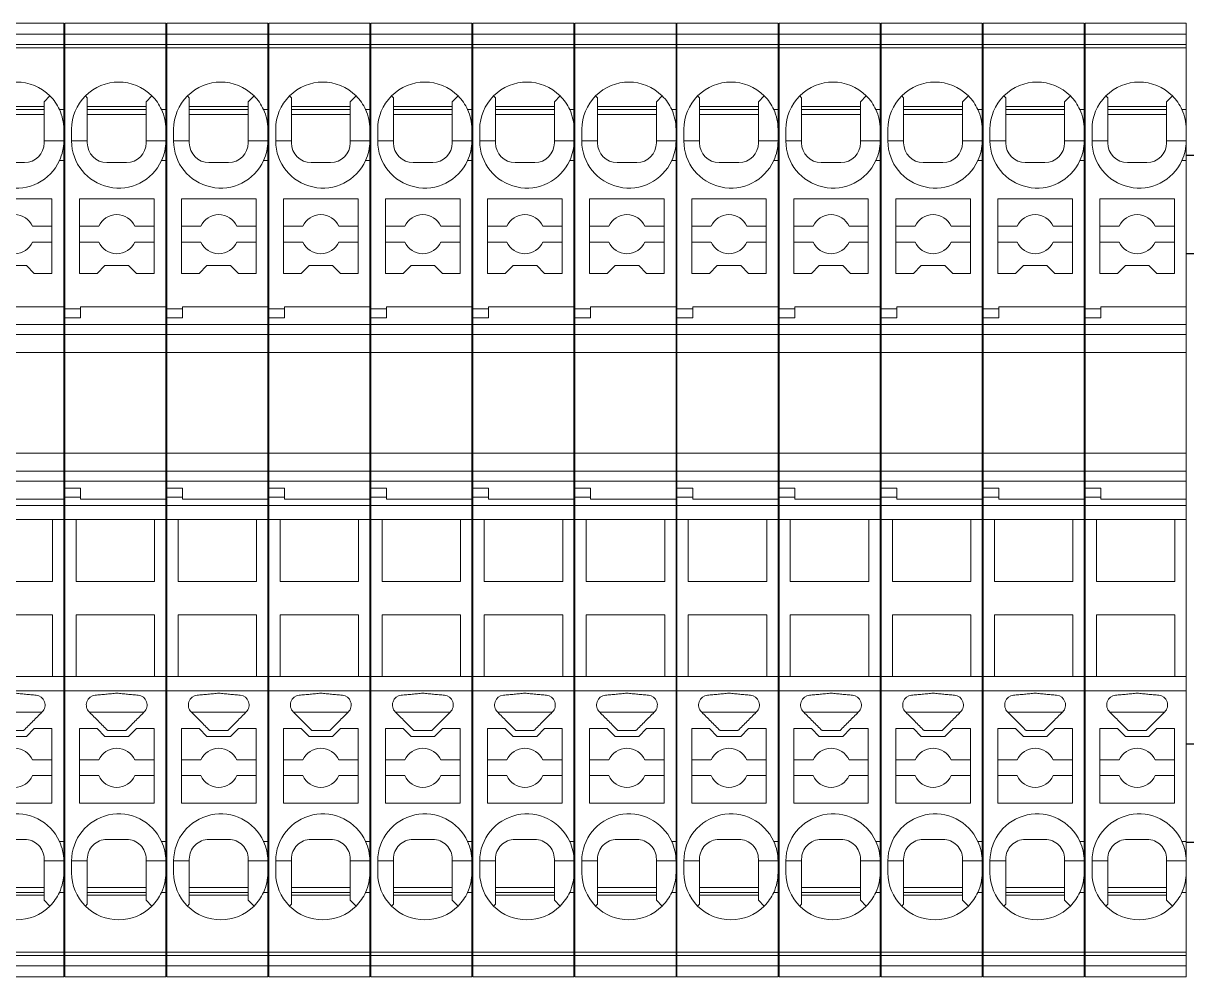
# Model space of a CAD drawing. Header units: millimetres. Extents: x 2936 to 53953, y 1541 to 47526.
# Drawn here: x 46064.2 to 46123.4, y 46103.6 to 46152.2 of the extents above; entities that cross this region are included whole.
import ezdxf

# ---------------------------------------------------------------- set-up
doc = ezdxf.new("R2010")
doc.units = ezdxf.units.MM
doc.set_wipeout_variables(frame=1)
doc.layers.add('000-PI-Oprema', color=30, linetype='Continuous', lineweight=5)
doc.layers.add('004-PI-DIN Šina', color=3, linetype='Continuous')

# ---------------------------------------------------------------- blocks, each defined once
blk = doc.blocks.new('*U98')
blk.add_wipeout([(47227.3, 37326.634), (47227.3, 37321.484), (47275.9, 37321.484), (47275.9, 37326.634)])
at = {"layer": '000-PI-Oprema'}
for p, q in [((47227.3, 37321.484), (47227.3, 37326.634)), ((47227.848, 37326.634), (47227.3, 37326.634)), ((47228.388, 37326.634), (47227.848, 37326.634)), ((47227.848, 37321.484), (47227.848, 37326.634)), ((47228.388, 37321.484), (47228.388, 37326.634)), ((47228.557, 37326.634), (47228.388, 37326.634)), ((47228.557, 37321.484), (47228.557, 37326.634)), ((47241.881, 37326.634), (47228.557, 37326.634)), ((47241.881, 37321.484), (47241.881, 37326.634)), ((47242.6, 37326.634), (47241.881, 37326.634)), ((47242.6, 37326.634), (47242.6, 37326.059)), ((47250.6, 37326.634), (47242.6, 37326.634)), ((47250.6, 37326.634), (47250.6, 37326.059)), ((47251.318, 37326.634), (47250.6, 37326.634)), ((47251.318, 37326.634), (47251.751, 37326.634)), ((47251.318, 37321.484), (47251.318, 37326.634)), ((47251.751, 37325.834), (47251.751, 37326.634)), ((47252.207, 37326.634), (47251.751, 37326.634)), ((47252.207, 37326.634), (47252.56, 37326.634)), ((47252.207, 37325.834), (47252.207, 37326.634)), ((47253.072, 37326.634), (47252.56, 37326.634)), ((47252.56, 37326.634), (47252.56, 37321.484)), ((47253.072, 37326.634), (47253.072, 37321.484)), ((47253.072, 37326.634), (47253.984, 37326.634)), ((47253.984, 37321.484), (47253.984, 37326.634)), ((47253.984, 37326.634), (47259.116, 37326.634)), ((47259.116, 37326.634), (47259.116, 37321.484)), ((47259.116, 37326.634), (47260.028, 37326.634)), ((47260.028, 37326.634), (47260.028, 37321.484)), ((47260.028, 37326.634), (47260.54, 37326.634)), ((47260.54, 37321.484), (47260.54, 37326.634)), ((47260.54, 37326.634), (47260.893, 37326.634)), ((47260.893, 37325.834), (47260.893, 37326.634)), ((47261.349, 37326.634), (47260.893, 37326.634)), ((47261.349, 37325.834), (47261.349, 37326.634)), ((47274.65, 37326.634), (47261.349, 37326.634)), ((47274.65, 37321.484), (47274.65, 37326.634)), ((47274.65, 37326.634), (47274.818, 37326.634)), ((47274.818, 37321.484), (47274.818, 37326.634)), ((47274.818, 37326.634), (47275.352, 37326.634)), ((47275.352, 37321.484), (47275.352, 37326.634)), ((47275.352, 37326.634), (47275.9, 37326.634)), ((47275.9, 37321.484), (47275.9, 37326.634)), ((47233.2, 37326.284), (47232.6, 37326.284)), ((47233.2, 37325.484), (47233.2, 37326.284)), ((47237.55, 37325.884), (47236.15, 37325.884)), ((47236.15, 37325.884), (47236.15, 37322.084)), ((47238.35, 37325.884), (47237.55, 37325.884)), ((47237.55, 37324.901), (47237.55, 37325.884)), ((47239.95, 37325.884), (47238.35, 37325.884)), ((47238.35, 37325.884), (47238.35, 37324.901)), ((47239.95, 37324.984), (47239.95, 37325.884)), ((47242.6, 37326.059), (47242.6, 37322.059)), ((47245.75, 37326.059), (47242.6, 37326.059)), ((47245.75, 37322.059), (47245.75, 37326.059)), ((47247.45, 37326.059), (47247.45, 37322.059)), ((47250.6, 37326.059), (47247.45, 37326.059)), ((47250.6, 37326.059), (47250.6, 37322.059)), ((47251.65, 37321.484), (47251.65, 37325.834)), ((47251.65, 37325.834), (47251.751, 37325.834)), ((47251.751, 37325.834), (47252.207, 37325.834)), ((47260.893, 37325.834), (47261.349, 37325.834)), ((47261.349, 37325.834), (47261.45, 37325.834)), ((47261.45, 37325.834), (47261.45, 37321.484)), ((47264.75, 37325.884), (47263.15, 37325.884)), ((47263.15, 37325.884), (47263.15, 37324.984)), ((47264.75, 37324.901), (47264.75, 37325.884)), ((47265.55, 37325.884), (47264.75, 37325.884)), ((47265.55, 37325.884), (47265.55, 37324.901)), ((47266.95, 37325.884), (47265.55, 37325.884)), ((47266.95, 37322.084), (47266.95, 37325.884)), ((47269.9, 37326.284), (47270.5, 37326.284)), ((47269.9, 37325.484), (47269.9, 37326.284)), ((47231, 37325.484), (47230.903, 37325.581)), ((47231.45, 37325.484), (47231, 37325.484)), ((47231.45, 37325.484), (47231.45, 37322.484)), ((47231.6, 37325.484), (47231.45, 37325.484)), ((47231.6, 37322.484), (47231.6, 37325.484)), ((47231.85, 37325.484), (47231.6, 37325.484)), ((47231.85, 37325.484), (47231.85, 37322.484)), ((47233.2, 37325.484), (47231.85, 37325.484)), ((47233.3, 37325.484), (47233.2, 37325.484)), ((47240.78, 37325.371), (47240.78, 37322.597)), ((47269.8, 37325.484), (47269.9, 37325.484)), ((47269.9, 37325.484), (47271.25, 37325.484)), ((47271.25, 37325.484), (47271.25, 37322.484)), ((47271.25, 37325.484), (47271.5, 37325.484)), ((47271.5, 37322.484), (47271.5, 37325.484)), ((47271.5, 37325.484), (47271.65, 37325.484)), ((47271.65, 37325.484), (47271.65, 37322.484)), ((47271.65, 37325.484), (47272.1, 37325.484)), ((47272.1, 37325.484), (47272.197, 37325.581)), ((47239.55, 37324.584), (47239.95, 37324.984)), ((47263.15, 37324.984), (47263.55, 37324.584)), ((47239.55, 37323.384), (47239.55, 37324.584)), ((47263.55, 37324.584), (47263.55, 37323.384)), ((47268.8, 37323.484), (47268.8, 37324.484)), ((47237.55, 37322.084), (47237.55, 37323.068)), ((47238.35, 37323.068), (47238.35, 37322.084)), ((47239.95, 37322.984), (47239.55, 37323.384)), ((47239.95, 37322.084), (47239.95, 37322.984)), ((47263.55, 37323.384), (47263.15, 37322.984)), ((47263.15, 37322.984), (47263.15, 37322.084)), ((47264.75, 37322.084), (47264.75, 37323.068)), ((47265.55, 37323.068), (47265.55, 37322.084)), ((47230.903, 37322.187), (47231.2, 37322.484)), ((47231.2, 37322.484), (47231.45, 37322.484)), ((47231.45, 37322.484), (47231.6, 37322.484)), ((47231.6, 37322.484), (47231.85, 37322.484)), ((47231.85, 37322.484), (47233.2, 37322.484)), ((47233.3, 37322.484), (47233.2, 37322.484)), ((47233.2, 37322.484), (47233.2, 37321.484)), ((47269.8, 37322.484), (47269.9, 37322.484)), ((47271.25, 37322.484), (47269.9, 37322.484)), ((47269.9, 37322.484), (47269.9, 37321.484)), ((47271.5, 37322.484), (47271.25, 37322.484)), ((47271.65, 37322.484), (47271.5, 37322.484)), ((47271.9, 37322.484), (47271.65, 37322.484)), ((47272.197, 37322.187), (47271.9, 37322.484)), ((47231.6, 37321.702), (47231.6, 37321.484)), ((47234.2, 37321.484), (47234.2, 37321.702)), ((47236.15, 37322.084), (47237.55, 37322.084)), ((47237.55, 37322.084), (47238.35, 37322.084)), ((47238.35, 37322.084), (47239.95, 37322.084)), ((47242.6, 37322.059), (47245.75, 37322.059)), ((47242.6, 37322.059), (47242.6, 37321.484)), ((47247.45, 37322.059), (47250.6, 37322.059)), ((47250.6, 37322.059), (47250.6, 37321.484)), ((47263.15, 37322.084), (47264.75, 37322.084)), ((47264.75, 37322.084), (47265.55, 37322.084)), ((47265.55, 37322.084), (47266.95, 37322.084)), ((47268.9, 37321.484), (47268.9, 37321.702)), ((47271.5, 37321.702), (47271.5, 37321.484)), ((47227.848, 37321.484), (47227.3, 37321.484)), ((47228.388, 37321.484), (47227.848, 37321.484)), ((47228.557, 37321.484), (47228.388, 37321.484)), ((47231.6, 37321.484), (47228.557, 37321.484)), ((47232.6, 37321.484), (47231.6, 37321.484)), ((47232.6, 37321.484), (47233.2, 37321.484)), ((47234.2, 37321.484), (47233.2, 37321.484)), ((47234.2, 37321.484), (47241.881, 37321.484)), ((47242.6, 37321.484), (47241.881, 37321.484)), ((47250.6, 37321.484), (47242.6, 37321.484)), ((47251.318, 37321.484), (47250.6, 37321.484)), ((47251.318, 37321.484), (47251.65, 37321.484)), ((47251.65, 37321.484), (47252.56, 37321.484)), ((47253.072, 37321.484), (47252.56, 37321.484)), ((47253.072, 37321.484), (47253.984, 37321.484)), ((47259.116, 37321.484), (47253.984, 37321.484)), ((47259.116, 37321.484), (47260.028, 37321.484)), ((47260.028, 37321.484), (47260.54, 37321.484)), ((47260.54, 37321.484), (47261.45, 37321.484)), ((47268.9, 37321.484), (47261.45, 37321.484)), ((47268.9, 37321.484), (47269.9, 37321.484)), ((47270.5, 37321.484), (47269.9, 37321.484)), ((47271.5, 37321.484), (47270.5, 37321.484)), ((47274.65, 37321.484), (47271.5, 37321.484)), ((47274.65, 37321.484), (47274.818, 37321.484)), ((47274.818, 37321.484), (47275.352, 37321.484)), ((47275.352, 37321.484), (47275.9, 37321.484))]:
    blk.add_line(p, q, dxfattribs=at)
for centre, radius, start, end in [((47232.6, 37323.884), 2.4, 90, 135), ((47233.2, 37323.884), 2.4, 294.62432, 90), ((47269.9, 37323.884), 2.4, 90, 245.37568), ((47270.5, 37323.884), 2.4, 45, 90), ((47232.6, 37323.884), 2.4, 135, 225), ((47233.3, 37324.484), 1, 0, 90), ((47241.15, 37325.034), 0.5, 5.44059, 134.99975), ((47269.8, 37324.484), 1, 90, 180), ((47270.5, 37323.884), 2.4, 315, 45), ((47237.95, 37323.984), 1, 113.57818, 246.42182), ((47237.95, 37323.984), 1, 293.57818, 66.42182), ((47265.15, 37323.984), 1, 113.57818, 246.42182), ((47265.15, 37323.984), 1, 293.57818, 66.42182), ((47233.3, 37323.484), 1, 270, 360), ((47269.8, 37323.484), 1, 180, 270), ((47241.15, 37322.934), 0.5, 225, 354.55967), ((47232.6, 37323.884), 2.4, 225, 245.37568), ((47232.6, 37323.884), 2.4, 245.37568, 270), ((47233.2, 37323.884), 2.4, 270, 294.62432), ((47269.9, 37323.884), 2.4, 245.37568, 270), ((47270.5, 37323.884), 2.4, 270, 294.62432), ((47270.5, 37323.884), 2.4, 294.62432, 315)]:
    blk.add_arc(centre, radius, start, end, dxfattribs=at)
for points in [[(47240.78, 37325.371), (47240.552, 37325.143), (47240.323, 37324.914), (47240.087, 37324.678), (47239.85, 37324.441)], [(47240.796, 37325.388), (47240.788, 37325.379), (47240.78, 37325.371)], [(47241.752, 37323.984), (47241.726, 37324.258), (47241.7, 37324.533), (47241.674, 37324.807), (47241.648, 37325.082)], [(47234.3, 37323.484), (47234.3, 37323.606), (47234.3, 37323.735), (47234.3, 37323.871), (47234.3, 37324.007), (47234.3, 37324.138), (47234.3, 37324.261), (47234.3, 37324.376), (47234.3, 37324.484)], [(47239.85, 37323.527), (47239.85, 37323.756), (47239.85, 37323.984), (47239.85, 37324.213), (47239.85, 37324.441)], [(47240.78, 37322.597), (47240.552, 37322.825), (47240.323, 37323.054), (47240.087, 37323.29), (47239.85, 37323.527)], [(47241.648, 37322.887), (47241.674, 37323.161), (47241.7, 37323.435), (47241.726, 37323.71), (47241.752, 37323.984)], [(47240.796, 37322.581), (47240.788, 37322.589), (47240.78, 37322.597)]]:
    blk.add_spline(points, degree=3, dxfattribs=at)
blk = doc.blocks.new('*U187')
at = {"layer": '000-PI-Oprema'}
blk.add_blockref('*U98', (-47251.6, -37324.059), dxfattribs=at)
blk = doc.blocks.new('*U188')
at = {"layer": '000-PI-Oprema', "color": 0, "linetype": 'ByBlock', "lineweight": -2, "transparency": 16777216}
blk.add_blockref('*U187', (0, -109.2), dxfattribs=at)
blk.add_blockref('*U187', (0, -114.4), dxfattribs=at)
blk.add_blockref('*U187', (0, -119.6), dxfattribs=at)
blk.add_blockref('*U187', (0, -124.8), dxfattribs=at)
blk.add_blockref('*U187', (0, -130), dxfattribs=at)
blk.add_blockref('*U187', (0, -135.2), dxfattribs=at)
blk.add_blockref('*U187', (0, -140.4), dxfattribs=at)
blk.add_blockref('*U187', (0, -145.6), dxfattribs=at)
blk.add_blockref('*U187', (0, -150.8), dxfattribs=at)
blk.add_blockref('*U187', (0, -156), dxfattribs=at)
blk.add_blockref('*U187', (0, -161.2), dxfattribs=at)
blk.add_blockref('*U187', (0, -166.4), dxfattribs=at)
blk = doc.blocks.new('*U925')
at = {"layer": '004-PI-DIN Šina'}
blk.add_lwpolyline([(295, -17.5), (295, 17.5), (0, 17.5), (0, -17.5)], close=True, dxfattribs=at)
for points in [[(0, 12.5), (295, 12.5)], [(0, -12.5), (295, -12.5)]]:
    blk.add_lwpolyline(points, dxfattribs=at)

msp = doc.modelspace()

# ---------------------------------------------------------------- block references
at = {"layer": '004-PI-DIN Šina'}
msp.add_blockref('*U925', (45879.574, 46127.963), dxfattribs=at)

# ---------------------------------------------------------------- next in the draw order: block references
at = {"layer": '000-PI-Oprema', "rotation": 89.99997530997076}
msp.add_blockref('*U188', (45954.448, 46127.897), dxfattribs=at)

doc.saveas('drawing.dxf')
